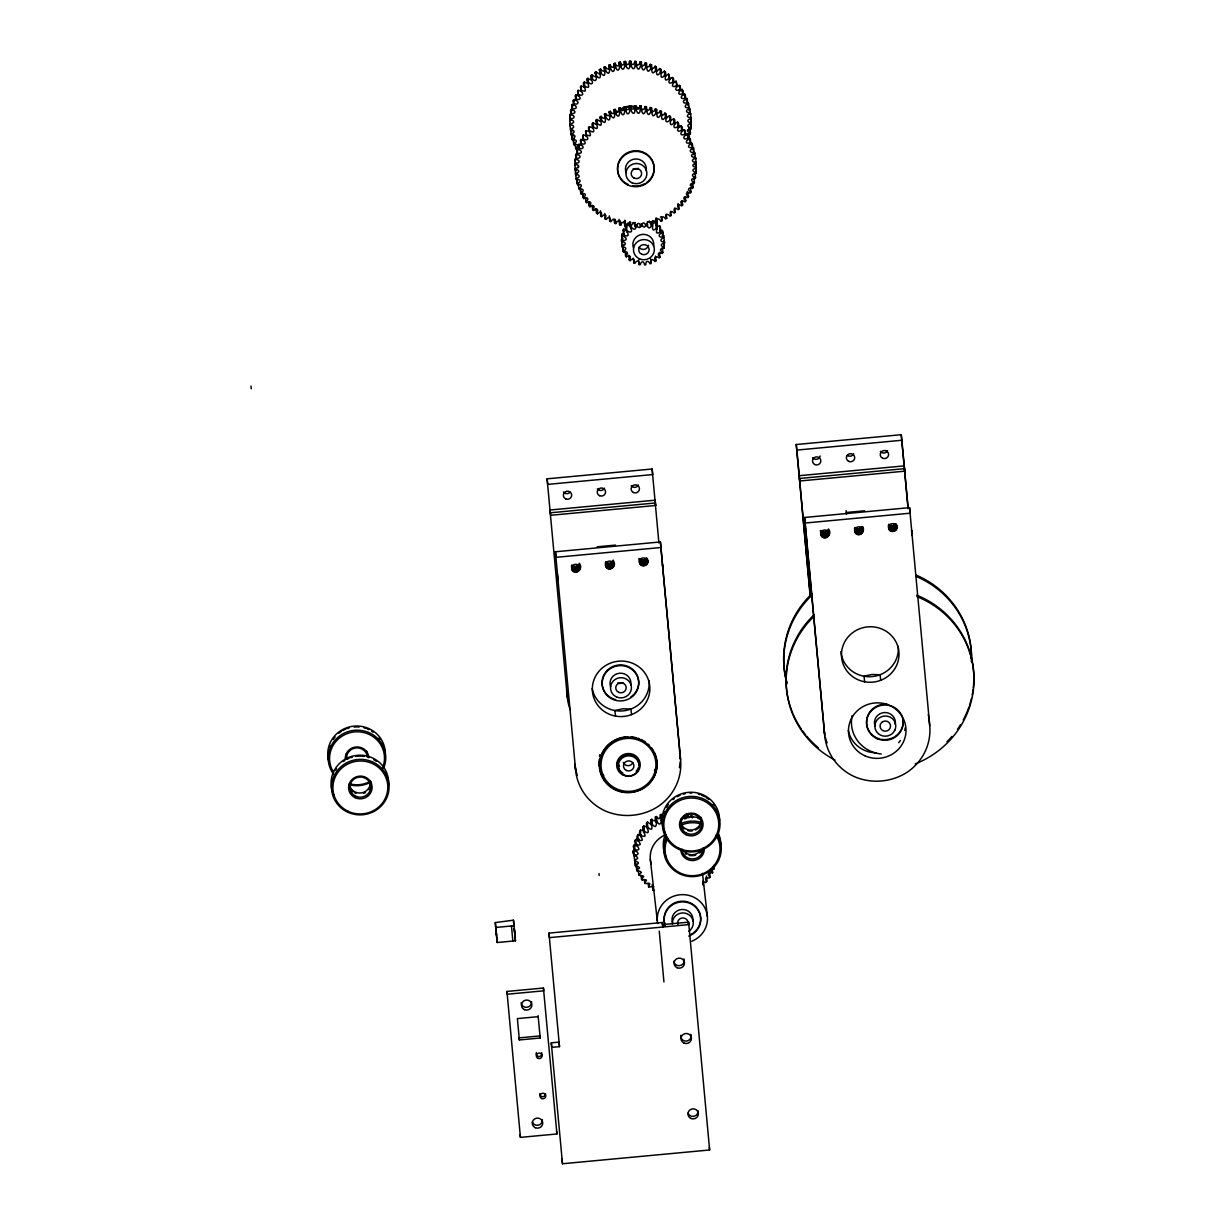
<?xml version="1.0" encoding="UTF-8"?>
<svg xmlns="http://www.w3.org/2000/svg" width="1225" height="1225" viewBox="0 0 1225 1225"><rect width="100%" height="100%" fill="white"/><g stroke="black" fill="none" stroke-linecap="round" stroke-linejoin="round"><path stroke-width="1.5" d="M655.987 70.33L657.197 70.82L659.892 68.493L660.367 72.658C655.115 79.15 656.86 69.84 656.355 66.747L655.176 66.227L655.651 70.407C650.996 77.236 651.884 67.942 651.501 64.787L650.276 64.374C648.898 68.447 645.207 67.528 646.478 63.256L645.223 62.95C644.074 67.038 640.522 66.533 641.349 62.153L640.062 61.939C639.419 66.211 635.637 65.859 636.112 61.48L634.826 61.388C634.412 65.629 630.814 65.66 630.844 61.25L629.543 61.265C629.512 65.553 625.944 65.844 625.577 61.464L624.275 61.587C624.628 65.874 621.09 66.441 620.325 62.123L619.054 62.352C619.942 66.64 616.221 67.421 615.164 63.225L613.909 63.562C615.027 67.758 611.612 68.83 610.111 64.741L608.902 65.185C610.448 69.381 607.232 70.392 605.227 66.686L604.048 67.222C606.023 71.234 602.731 72.658 600.526 69.029L599.393 69.672C600.005 72.719 602.149 81.861 596.514 75.935L596.039 71.754L594.982 72.489C599.01 80.773 593.88 84.066 590.833 75.674L591.828 74.863L594.891 76.654L595.993 75.935M608.902 65.185C609.989 68.233 610.218 77.65 605.701 70.851L605.227 66.686M661.439 111.352C659.586 115.364 662.786 116.742 664.976 113.083L665.451 117.263C660.198 123.756 661.944 114.43 661.439 111.352L660.26 110.832L660.734 114.997C656.064 121.826 656.968 112.532 656.585 109.392L655.36 108.979C653.982 113.052 650.291 112.118 651.562 107.861L650.307 107.54C649.158 111.643 645.606 111.123 646.417 106.743L645.146 106.544C644.488 110.817 640.706 110.464 641.196 106.07L639.909 105.978C639.481 110.235 635.897 110.265 635.928 105.855L634.627 105.855C634.596 110.143 631.013 110.449 630.645 106.07L629.359 106.177C629.711 110.48 626.159 111.031 625.408 106.728L624.138 106.958C625.026 111.245 621.305 112.026 620.248 107.815L618.993 108.152C620.11 112.348 616.696 113.435 615.195 109.347L613.985 109.775C615.44 113.864 612.24 115.181 610.31 111.291L609.131 111.827C611.015 115.793 607.799 117.248 605.594 113.634L604.476 114.262C604.966 117.34 607.386 126.42 601.597 120.525L601.123 116.36L600.051 117.095C600.143 120.326 604.002 128.855 597.387 123.618L596.897 119.453L595.917 120.264C595.962 123.419 600.296 131.917 593.451 127.063L592.977 122.883L596.207 124.414L597.387 123.618M613.985 109.775C615.088 112.853 615.409 122.286 610.785 115.456L610.31 111.291M649.281 221.005L650.919 224.757L652.175 224.42C650.95 220.163 654.426 219.26 655.972 223.226L657.182 222.797C655.697 218.693 659.019 217.361 660.857 221.296L662.036 220.745C660.015 216.794 663.46 215.187 665.573 218.953L666.691 218.31L666.216 214.145M579.946 568.798C581.033 562.964 571.034 562.673 571.662 568.538C573.315 576.24 584.524 569.732 579.318 563.24M613.832 565.628C614.919 559.794 604.92 559.503 605.533 565.368C606.896 572.657 617.813 567.267 613.449 560.882M653.675 886.533C650.904 885.752 646.877 889.549 649.893 883.592C647.29 882.444 642.696 885.767 646.54 880.193C644.258 878.677 638.945 881.495 643.722 876.518C642.007 874.359 635.744 876.932 641.333 872.506C640.338 869.888 633.233 871.909 639.557 868.112C639.052 865.371 631.579 866.565 638.286 863.579C639.465 860.808 630.691 861.65 636.632 859.23C641.242 856.979 628.165 854.407 634.412 849.277M634.458 856.26L633.876 849.476M647.703 562.474C648.791 556.625 638.792 556.334 639.404 562.198C640.353 568.936 651.072 564.909 647.275 558.753M829.095 534.498C830.183 528.664 820.183 528.373 820.796 534.222C822.45 541.94 833.674 535.432 828.452 528.94M863.013 530.287C862.538 524.407 852.768 526.551 854.912 532.094C857.852 538.265 866.182 532.018 862.599 526.582M896.853 528.159C897.94 522.325 887.941 522.034 888.554 527.898C889.503 534.636 900.222 530.609 896.424 524.453M609.33 215.83L609.728 221.235L610.907 221.74C612.638 217.805 616.236 219.03 614.582 223.18L615.808 223.593C617.186 219.52 620.876 220.454 619.605 224.726L620.861 225.032C621.871 220.852 625.623 221.48 624.75 225.829L626.021 226.028C626.741 221.771 630.339 222.108 629.972 226.502L631.258 226.594C631.533 222.276 635.331 222.337 635.239 226.732L636.541 226.717C636.495 222.368 640.093 222.154 640.522 226.518L641.808 226.395C641.303 222.062 645.07 221.557 645.759 225.859L647.03 225.63C644.886 222.23 651.133 221.74 647.305 221.664M609.728 221.235C611.551 217.162 608.503 215.968 606.191 219.489L605.073 218.877L604.782 213.487M656.355 66.747L655.972 70.085M663.383 816.922C659.173 808.959 661.423 823.874 656.784 816.692C653.905 819.693 657.565 822.342 650.689 819.709C650.245 822.802 655.222 833.138 648.132 827.763C645.085 815.375 649.541 827.074 651.715 822.894M660.076 814.732C664.011 824.624 657.09 828.82 656.34 816.355M571.263 114.078L570.054 114.446L570.406 119.866C574.938 120.065 574.709 123.817 570.237 123.694L570.237 124.95C574.755 124.766 574.908 128.533 570.421 128.793L570.544 130.034C575.046 129.528 575.444 133.05 571.064 133.831L571.294 135.072C575.719 134.153 576.439 137.675 572.152 138.808L572.488 140.017C576.807 138.762 577.909 142.131 573.698 143.662L574.142 144.841C578.277 143.233 579.808 146.479 575.658 148.363L577.48 149.419M570.406 119.866L570.054 114.446M576.347 158.683L575.122 159.051L575.49 164.456C580.053 164.732 579.747 168.269 575.321 168.3L575.321 169.555C579.869 169.433 579.915 172.97 575.505 173.383L575.612 174.639C580.114 174.118 580.528 177.64 576.148 178.437L576.362 179.662C580.834 178.85 581.446 182.081 577.235 183.398L577.572 184.608C581.89 183.367 582.978 186.721 578.767 188.267L579.226 189.431C583.33 187.777 584.938 191.192 580.742 192.968L581.293 194.101C585.244 192.095 587.158 195.357 583.146 197.485L583.789 198.573C587.556 196.306 589.684 199.2 585.933 201.788L586.683 202.799C590.19 200.196 592.701 203.028 589.103 205.831L589.945 206.78C593.206 203.886 595.962 206.489 592.64 209.582L593.558 210.455C596.544 207.316 599.53 209.659 596.483 213.028L597.478 213.824C600.235 210.486 603.267 212.446 600.648 216.136L601.705 216.84C604.155 213.288 607.34 214.972 605.073 218.877M575.49 164.456L575.122 159.051M689.461 122.975L690.594 123.511L690.961 128.931C686.567 128.64 685.939 131.978 690.441 132.744L690.211 133.984L686.643 134.52M690.961 128.931L690.594 123.511M696.045 173.537L695.678 168.116L696.045 173.537C691.696 173.169 690.992 176.706 695.524 177.349L695.295 178.574C690.961 177.702 689.997 181.361 694.437 182.326L694.1 183.551C689.935 182.663 688.664 185.664 692.921 187.226L692.477 188.405C688.373 186.828 686.735 190.227 690.946 191.958L690.41 193.106C686.505 191.345 684.515 194.377 688.572 196.521L687.929 197.608C684.132 195.587 682.034 198.266 685.786 200.869L685.051 201.911C681.544 199.491 679.018 202.186 682.631 204.973L681.789 205.938C678.466 203.304 675.863 205.601 679.109 208.786L678.191 209.689C675.097 206.765 672.372 208.893 675.251 212.308L674.271 213.119C671.392 209.95 668.574 211.833 671.116 215.493L670.044 216.212C667.564 212.798 664.333 214.482 666.691 218.31M692.309 818.009C693.641 814.472 689.843 815.222 688.986 817.779M613.909 63.562C615.317 66.701 614.429 75.996 610.601 68.922L610.111 64.741M618.993 108.152C620.386 111.245 619.605 120.708 615.67 113.512L615.195 109.347M660.842 70.315L659.892 68.493M661.01 69.105C661.822 72.198 658.989 81.34 664.853 75.307L664.379 71.142L661.347 73.27M665.91 114.92L664.976 113.083M666.568 117.83C664.302 121.459 667.303 123.633 669.937 119.897L669.462 115.732L666.568 117.83L665.497 117.34L666.568 117.876L666.094 113.695M654.41 890.452L652.864 890.116L653.338 887.941M570.528 118.611C574.954 119.116 575.551 115.395 571.034 114.798L570.559 110.633L572.029 109.132M571.034 114.798L570.789 109.392M575.612 163.216C579.946 163.583 580.65 160.046 576.118 159.403L575.643 155.238L577.113 153.738M576.118 159.403L575.872 153.998M655.467 256.102L656.003 260.803L655.053 261.446C652.42 258.199 649.954 259.394 651.164 263.436L650.062 263.834C648.423 260.006 645.575 260.588 645.774 264.799L644.61 264.906C644.044 260.726 641.15 260.695 640.231 264.753L639.082 264.569C639.649 260.343 636.832 259.669 634.887 263.344L633.83 262.87C635.377 258.919 633.003 257.572 630.125 260.634L629.237 259.914C631.794 256.484 629.849 254.57 626.266 256.821L625.592 255.903C628.961 253.269 627.629 250.865 623.571 252.166L623.157 251.11C627.185 249.502 626.496 246.73 622.208 246.991L622.101 245.873C626.266 245.23 626.572 242.489 622.285 241.631L621.779 234.266L624.214 233.822M622.285 241.631L621.779 234.266M664.149 248.369L663.644 241.003L664.149 248.369C660.015 247.955 658.912 250.497 662.832 252.427L662.342 253.453C658.453 251.891 656.707 254.188 659.984 257.036L659.234 257.908C655.865 255.566 653.752 257.204 656.003 260.803M690.211 133.984L689.966 128.579L688.879 127.936M634.519 855.035C645.621 854.698 625.715 846.536 636.801 843.933M634.948 851.115L634.535 844.362M619.054 62.352C620.861 65.507 618.61 74.832 615.639 67.39L615.164 63.225M624.138 106.958C625.837 110.112 623.847 119.438 620.723 111.98L620.248 107.815M600.464 210.761L600.648 216.136M664.379 71.142L665.435 71.846L664.471 75.077M665.435 71.846C666.553 74.97 662.633 83.851 669.08 78.323L670.075 79.12C667.181 82.55 669.952 84.801 673.015 81.692L673.934 82.565C670.596 85.658 673.367 88.261 676.613 85.367L677.456 86.317C673.857 89.119 676.368 91.952 679.89 89.348L680.625 90.359C676.981 92.932 678.926 95.78 682.769 93.575L683.428 94.662C679.4 96.79 681.33 100.052 685.265 98.046L685.816 99.179C681.758 101.032 683.167 104.339 687.347 102.716L687.792 103.88C683.596 105.472 684.637 108.673 688.986 107.54L689.323 108.749C685.005 109.913 685.77 113.374 690.196 112.486L690.425 113.711C686.031 114.507 686.444 118.029 690.946 117.508L691.053 118.764C686.674 119.147 686.689 122.745 691.237 122.592L691.237 123.847C686.857 123.863 686.505 127.446 691.068 127.691M670.228 117.646L669.462 115.732M670.519 116.436C671.622 119.56 667.702 128.457 674.163 122.913L675.159 123.71C672.157 127.124 675.006 129.345 678.083 126.282L679.002 127.155C675.832 130.294 678.374 132.851 681.697 129.972L682.539 130.922C679.125 133.801 681.33 136.45 684.959 133.938L685.709 134.964C682.034 137.491 684.055 140.477 687.853 138.18L688.496 139.252C684.607 141.503 686.352 144.596 690.349 142.651L690.9 143.784C686.873 145.683 688.22 148.838 692.416 147.306L692.875 148.485C688.557 149.894 689.798 153.447 694.07 152.13L694.407 153.339C690.012 154.427 690.854 157.903 695.279 157.076L695.494 158.316C691.145 159.066 691.513 162.649 696.03 162.113L696.137 163.354C691.727 163.767 691.773 167.32 696.321 167.197L696.321 168.453C691.941 168.499 691.604 171.929 696.152 172.281M652.649 224.022L655.804 222.016L656.692 222.72L655.865 224.971M656.692 222.72C659.54 226.426 652.404 236.226 660.382 232.076L661.056 232.995C657.687 235.644 659.004 238.017 663.077 236.731L663.475 237.788C659.571 239.457 660.122 242.152 664.44 241.907L664.532 243.025C660.382 243.668 660.076 246.409 664.348 247.251M571.263 113.573C575.49 114.109 576.607 110.924 572.121 109.821L571.646 105.641L573.239 104.278M572.121 109.821L571.983 104.431M576.347 158.163C580.681 159.036 581.645 155.391 577.205 154.411L576.73 150.246L578.322 148.868M577.205 154.411L577.067 149.021M688.879 133.571L689.353 137.736L687.761 139.099M624.275 61.587C626.235 64.802 623.081 73.929 620.799 66.288L620.325 62.123M629.359 106.177C631.319 109.392 628.257 118.611 625.883 110.893L625.408 106.728M605.64 561.754C607.615 564.633 612.653 563.546 613.189 560.07M635.178 849.92C646.662 851.176 626.036 838.849 639.358 839.309M636.143 846.077L635.882 839.355M710.653 869.122C713.149 870.225 716.288 867.943 712.69 866.565M674.286 120.724L673.689 118.748L670.718 120.525M572.458 108.596C576.638 109.683 578.016 106.345 573.652 104.921L573.178 100.756L574.893 99.531M573.652 104.921L573.622 99.577M577.542 153.202C581.768 154.427 583.085 150.889 578.721 149.527L578.246 145.362L579.976 144.121M578.721 149.527L578.69 144.183M629.543 61.265L630.018 65.43C629.206 73.393 624.382 65.017 625.577 61.464M634.627 105.855L635.101 110.036C634.29 118.013 629.482 109.607 630.645 106.07M672.954 79.533L672.54 77.512L669.417 79.028M678.038 124.123L677.609 122.117L674.393 123.694M574.096 103.742C578.139 105.212 579.838 101.951 575.612 100.19L575.673 94.876L579.134 95.213M575.612 100.19L575.673 94.876M579.165 148.347C583.222 149.772 584.922 146.571 580.696 144.78L580.757 139.482L584.218 139.818M580.696 144.78L580.757 139.482M622.499 240.529C626.633 240.942 627.736 238.4 623.801 236.471L623.096 230.223L623.586 229.198L626.45 229.504M623.801 236.471L623.586 229.198M636.51 844.913C645.697 846.046 634.657 840.09 637.352 835.664L637.888 834.562L641.333 834.945M637.995 841.223L637.888 834.562M712.23 869.061L712.659 872.767C702.293 872.414 714.512 878.784 707.223 877.942C702.415 876.778 710.378 885.798 702.675 881.296M634.826 61.388L635.3 65.553C633.478 73.485 630.033 64.68 630.844 61.25M639.909 105.978L640.384 110.143C638.638 118.029 635.147 109.255 635.928 105.855M681.468 127.829L681.222 125.792L677.992 127.048M659.938 227.437L659.663 225.813L656.202 227.054M576.163 99.041C580.099 100.833 581.89 97.801 577.986 95.627L578.169 90.359L581.569 90.987M577.986 95.627L578.169 90.359M581.232 143.647C585.213 145.377 586.974 142.437 583.069 140.217L583.238 134.964L587.005 135.516M583.069 140.217L583.238 134.964M684.913 815.314L684.147 816.478M640.062 61.939L640.537 66.119C638.041 73.791 635.591 64.787 636.112 61.48M645.146 106.544L645.621 110.709C643.125 118.412 640.69 109.377 641.196 106.07M573.132 571.263L572.504 565.705L575.566 566.593L578.981 564.25L579.624 569.809M640.889 564.924L640.262 559.366L643.324 560.269L646.739 557.911L647.382 563.469M822.281 536.963L821.653 531.39L824.701 532.293L828.131 529.95L828.758 535.509M638.531 840.12C647.336 842.402 637.689 835.067 639.848 831.086L640.537 830.045L643.891 830.872M640.491 836.644L640.537 830.045M855.418 533.013L854.79 527.454L858.587 529.123L862.002 526.781L862.645 532.339M889.304 529.843L888.661 524.285L892.458 525.954L895.888 523.611L896.516 529.169M591.828 74.863C593.865 78.997 591.124 81.355 587.893 78.293L586.974 79.181C586.637 82.504 592.211 90.328 584.769 86.209L584.294 82.044L587.648 83.285L588.536 82.519M679.462 87.22L680.151 86.194L678.175 85.474M684.53 131.825L684.484 129.773L683.244 130.064M578.644 94.539C582.35 96.607 584.616 93.758 580.772 91.278L581.048 86.072L584.738 86.944M580.772 91.278L581.048 86.072M583.712 139.129C587.433 141.242 589.7 138.348 585.856 135.868L586.117 130.677L589.822 131.534M585.856 135.868L586.117 130.677M710.531 869.122L709.995 870.439L712.659 872.767M645.223 62.95L645.697 67.115C642.482 74.557 641.104 65.4 641.349 62.153M650.307 107.54L650.781 111.705C647.78 119.177 646.142 109.928 646.417 106.743M682.157 91.462L682.294 89.41L678.895 90.099M581.523 90.237C589.286 93.728 582.916 86.439 583.468 83.009L584.294 82.044M583.942 87.174L584.769 86.209M586.591 134.842C594.232 138.456 587.985 130.952 588.536 127.599L589.378 126.634L592.732 127.89L593.62 127.124M589.011 131.779L589.378 126.634M624.306 235.445C632.85 237.926 624.214 229.856 625.944 225.599L626.695 224.726L630.155 226.12M626.649 231.862L626.695 224.726M681.314 201.773L682.157 200.808L682.631 204.973M641.165 835.618C649.648 839.002 641.333 830.458 642.941 826.86L643.753 825.91L647.336 827.135M643.569 832.418L644.381 831.469L643.753 825.91M650.276 64.374L650.751 68.554C646.923 75.782 646.448 66.41 646.478 63.256M655.36 108.979L655.834 113.144C651.853 120.326 651.654 111.031 651.562 107.861M684.469 95.918L685.342 95.014L683.519 93.957M689.553 140.508L689.874 138.471L688.603 138.563M623.157 251.11L623.035 244.28M662.189 232.107L662.373 230.468L659.494 230.591M587.449 83.361L588.368 82.458L587.893 78.293M592.977 122.883L592.058 123.786C591.583 127.201 597.448 134.811 589.853 130.799M592.532 127.951L593.451 127.063M677.716 205.524L678.129 203.503M636.709 870.255L636.495 864.314M655.176 66.227C653.247 69.902 649.939 69.059 651.501 64.787M660.26 110.832C658.361 114.66 655.13 113.588 656.585 109.392M644.381 831.469C652.236 836.032 645.575 826.247 646.57 823.032L647.504 822.205M647.213 828.605L648.132 827.763M573.698 143.662L573.223 139.497L574.173 138.67M686.368 100.542L686.873 98.536L685.587 98.521M691.436 145.132L692.401 144.32L690.67 143.111M588.368 82.458C591.445 85.536 594.186 83.177 591.308 79.839L592.303 79.028M651.394 222.429L651.746 225.553C649.771 229.243 647.137 228.508 647.566 224.328L646.417 224.144C645.376 228.11 642.635 228.187 642.022 223.991L640.859 224.098C640.935 228.233 638.256 228.907 636.587 225.063L635.484 225.446C636.678 229.473 634.244 230.576 631.595 227.437L630.63 228.095C633.019 231.724 630.768 233.332 627.399 230.989M601 120.647L599.974 121.244L596.897 119.453M572.152 138.808L571.677 134.643L572.703 133.892M687.837 105.319L688.511 103.359L687.24 103.237M692.906 149.909L693.595 147.965L692.324 147.827M635.117 859.414L635.561 866.488M595.457 76.654L596.514 75.935M600.541 121.26L601.597 120.525M651.317 825.267L652.358 824.563L651.731 819.004M571.662 129.008L570.819 130.891L572.06 131.136M576.745 173.613L575.888 175.497M688.863 110.204L689.951 109.546L688.465 108.076M693.947 154.794L694.805 152.911L693.549 152.666M621.488 240.728L622.974 238.798M663.108 237.191L663.72 235.644L662.021 235.139M599.867 73.837L601 73.194C606.115 79.61 604.997 70.284 604.048 67.222M604.951 118.442L606.069 117.799C611.198 124.215 610.065 114.874 609.131 111.827M634.581 856.03L634.428 854.361M670.075 79.12L668.605 74.158L665.527 76.011L664.517 75.414M652.358 824.563C656.937 829.509 655.743 824.027 656.968 821.914M576.362 170.811L575.03 169.218L576.163 168.652M604.522 71.402L605.701 70.851M609.606 115.992L610.785 115.456M660.382 217.116L661.561 216.58L662.036 220.745M657.412 228.983L656.508 228.263C650.674 233.577 653.17 225.094 652.282 221.327M672.908 82.458L676.139 81.202L677.456 86.317M569.763 120.785L570.957 119.07M574.847 165.375L576.026 163.66M694.667 164.747L695.846 163.017L694.652 162.573M609.376 69.35L610.601 68.922M614.46 113.956L615.67 113.512M655.497 219.061L656.707 218.617L657.182 222.797M660.704 820.291L662.296 820.26M614.383 67.727L615.639 67.39M619.467 112.317L620.723 111.98M688.496 130.064L689.736 129.804M619.528 66.517L620.799 66.288M624.612 111.123L625.883 110.893M686.122 134.199L688.021 135.087L688.496 139.252M624.75 65.752L626.052 65.629M629.834 110.357L631.12 110.235M631.059 224.359L625.531 224.879L626.052 230.468M653.124 222.292L656.814 221.955L657.32 227.544M796.25 444.522L901.248 434.707L904.555 468.654L799.542 478.485L796.25 444.522L810.2 596.315M796.878 450.08L901.891 440.265M547.1 478.822L652.113 469.007L652.741 474.565L547.728 484.38L547.1 478.822L567.282 696.903A52.736 50.822 -6.5 0 0 570.268 709.826M799.236 475.698L904.234 465.883M550.408 512.785L655.421 502.97L655.651 505.481L550.638 515.296L550.086 509.998L655.099 500.183L655.421 502.97M846.368 512.494L864.62 510.794M804.549 517.471L909.562 507.64L910.19 513.198L805.192 523.029L804.549 517.471L806.892 542.828L806.571 540.057M597.233 546.794L615.471 545.094M575.582 769.836L555.415 551.771L660.413 541.94L680.595 760.021A52.736 50.822 -6.5 0 1 658.376 806.295C642.926 816.463 622.928 818.346 605.87 811.21A52.736 50.822 -6.5 0 1 575.582 769.836L574.954 764.278A52.736 50.822 -6.5 0 0 577.312 775.425M661.056 547.498L556.043 557.329L555.415 551.771M513.443 920.189L495.283 922.578L496.048 931.597L497.212 942.515L515.465 940.815L513.443 920.189L514.071 925.748L495.834 927.447L495.283 922.578M559.503 1046.64L558.983 1042.123L551.281 1042.842L551.801 1047.36L559.503 1046.64L548.953 933.113L662.312 922.517L662.832 927.034M662.541 924.599L688.603 922.165L688.879 924.599L549.458 937.63L548.953 933.113M506.951 991.438L543.441 988.024L543.747 990.811L507.272 994.225L506.951 991.438L520.426 1137.382L556.916 1133.967L543.441 988.024M538.234 1016.658L517.394 1018.603L519.354 1039.948L540.21 1038.004L538.097 1015.663M561.984 1159.233L562.505 1163.75L709.627 1149.984L688.603 922.165M630.018 65.43L631.319 65.415M635.101 110.036L636.403 110.02M635.3 65.553L636.587 65.645M640.384 110.143L641.67 110.25M630.783 222.429L629.497 222.322L629.972 226.502M571.677 134.643L573.285 135.975M640.537 66.119L641.823 66.318M645.621 110.709L646.892 110.924M625.546 221.863L624.275 221.664L624.75 225.829M578.139 166.416L578.46 167.58M645.697 67.115L646.953 67.421M650.781 111.705L652.037 112.026M689.246 113.006L690.471 113.343L691.053 118.764M694.33 157.596L695.555 157.948L696.137 163.354M650.751 68.554L651.976 68.968M655.834 113.144L657.059 113.557M635.943 851.543L633.83 850.701M655.651 70.407L656.83 70.912M660.734 114.997L661.913 115.517M651.746 225.553L652.803 226.028M660.367 72.658L661.485 73.27M604.599 214.697L605.717 215.324M623.081 236.302L621.58 235.384M570.559 110.633L571.646 111.276M575.643 155.238L576.73 155.866M596.039 71.754L598.933 73.806L600.082 72.949M601.123 116.36C603.542 119.912 606.85 118.044 604.476 114.262M664.853 75.307L665.91 76.011M669.937 119.897L670.994 120.617M687.715 817.565L687.531 813.905L687.96 817.611M688.343 137.016L689.353 137.736M571.646 105.641L572.672 106.376M576.73 150.246L577.741 150.966M573.178 100.756L574.127 101.568M578.246 145.362L579.211 146.158M624.306 231.494L623.096 230.223M575.138 96.025L576.01 96.898M580.221 140.615L581.094 141.503M632.912 222.537L633.708 223.44L635.101 222.491M687.302 191.391L688.572 196.521M577.511 91.462L578.307 92.411M582.595 136.052L583.391 137.016M586.208 198.634L585.458 197.608L585.933 201.788M580.298 87.113L581.002 88.123M585.382 131.703L586.086 132.729M644.074 828.774L642.941 826.86M626.756 227.13L625.944 225.599M583.468 83.009L584.065 84.081M588.536 127.599L589.148 128.686M586.974 79.181L587.479 80.314M597.188 123.373L595.917 120.264M702.568 883.347L703.257 884.863M647.443 825.083L646.57 823.032M622.453 244.862L622.851 245.919M573.223 139.497L574.142 144.841M578.751 185.266L578.292 184.087L578.767 188.267M636.081 864.697L637.153 871.404M595.962 75.69L594.982 72.489M651.271 821.853L650.689 819.709M630.048 222.628L630.308 223.532M600.051 117.095L600.357 118.274M599.393 69.672L599.576 70.882M618.977 219.336L619.605 224.726M912.12 535.524L911.584 530.226L911.813 532.737M806.8 542.568L824.731 735.536A52.736 50.822 -6.5 0 0 855.019 776.91C872.077 784.046 892.076 782.163 907.511 771.995A52.736 50.822 -6.5 0 0 929.744 725.721L929.101 720.147A52.736 50.822 -6.5 0 0 928.259 714.527M895.307 524.514L895.934 530.073M894.495 525.234L895.123 530.793M893.53 525.724L894.158 531.282M892.458 525.954L893.086 531.528M891.371 525.923L891.999 531.482M890.33 525.617L890.958 531.175M889.396 525.066L890.039 530.624M888.37 525.219L888.799 528.924M880.698 680.288L880.055 674.73L871.955 674.47L864.023 676.231L864.651 681.789M862.553 527.623L862.967 531.328M861.42 527.684L862.048 533.243M860.624 528.404L861.252 533.962M859.644 528.894L860.287 534.452M858.587 529.123L859.215 534.682M857.485 529.093L858.128 534.651M856.443 528.787L857.087 534.345M855.525 528.235L856.153 533.794M854.499 528.388L854.912 532.094M846.092 510.702L846.506 514.408M827.549 530.838L828.177 536.412M826.737 531.558L827.365 537.132M825.772 532.063L826.4 537.622M824.701 532.293L825.344 537.852M823.613 532.263L824.241 537.821M822.572 531.956L823.2 537.515M820.903 530.624L821.546 536.183M820.382 530.517L821.041 535.264M689.721 108.305L690.425 113.711M691.237 122.592L690.762 118.427L691.237 123.847M694.805 152.911L695.494 158.316M695.846 163.017L696.321 167.197M695.846 164.273L696.321 168.453M688.511 103.359L689.323 108.749M693.595 147.965L694.407 153.339M687.317 99.715L687.792 103.88M692.401 144.32L692.875 148.485M686.873 98.536L687.347 102.716M691.941 143.141L692.416 147.306M689.966 128.579L690.441 132.744M695.05 173.169L695.524 177.349M685.342 95.014L685.816 99.179M690.425 139.604L690.9 143.784M684.79 93.881L685.265 98.046M689.874 138.471L690.349 142.651M693.962 178.161L694.437 182.326M682.953 90.497L683.428 94.662M682.294 89.41L682.769 93.575M687.378 134.015L687.853 138.18M692.921 187.226L692.447 183.046L692.477 188.405M680.151 86.194L680.625 90.359M685.234 130.784L685.709 134.964M679.4 85.168L679.89 89.348M684.484 129.773L684.959 133.938M690.471 187.792L690.946 191.958M682.065 126.742L682.539 130.922M676.139 81.202L676.613 85.367M681.222 125.792L681.697 129.972M673.459 78.4L673.934 82.565M678.528 122.99L679.002 127.155M672.54 77.512L673.015 81.692M677.609 122.117L678.083 126.282M685.311 196.704L685.786 200.869M674.684 119.545L675.159 123.71M668.605 74.158L669.08 78.323M673.689 118.748L674.163 122.913M678.635 204.621L679.109 208.786M674.776 208.143L675.251 212.308M670.626 211.312L671.116 215.493M663.72 235.644L664.532 243.025M662.771 231.525L663.475 237.788M662.373 230.468L663.077 236.731M660.336 226.732L661.056 232.995M662.296 247.726L662.832 252.427M659.663 225.813L660.382 232.076M656.447 218.708L656.814 221.955M656.064 219.704L656.432 222.95L656.079 219.229M655.651 220.454L656.508 228.263M659.448 252.35L659.984 257.036M650.597 221.985L650.919 224.757M654.701 258.322L655.053 261.446M650.628 258.751L650.98 261.874M713.7 865.371L714.129 869.076M709.734 873.639L710.163 877.345M634.764 222.552L635.239 226.732M638.547 259.884L639.082 264.569M706.442 876.013L707.07 881.587M629.926 221.847L630.63 228.095M633.294 258.184L633.83 262.87M702.476 873.394L707.392 916.514M703.012 881.678L703.441 885.399M629.772 257.51L630.125 260.634M625.853 229.825L624.949 220.73M624.597 221.021L625.148 225.875L624.643 220.286M628.701 255.229L629.237 259.914M662.434 564.526L662.756 567.313L660.413 541.94M655.329 502.694L655.651 505.481M662.664 567.037L680.595 760.021M625.914 253.698L626.266 256.821M625.056 251.217L625.592 255.903M620.386 220.868L620.861 225.032M623.035 247.481L623.571 252.166M621.397 239.61L622.208 246.991M686.337 813.553L686.75 817.259M600.526 69.029L601 73.194M605.594 113.634L606.069 117.799M615.333 219.428L615.808 223.593M614.108 219.015L614.582 223.18M646.157 558.814L646.785 564.373M590.833 75.674L591.308 79.839M645.345 559.534L645.988 565.093M644.381 560.024L645.024 565.582M643.324 560.269L643.952 565.827M709.352 1147.549L709.627 1149.984M642.222 560.223L642.865 565.782M641.18 559.917L641.808 565.475M639.527 558.585L640.154 564.143M638.991 558.493L639.649 563.224M597.478 213.824L596.008 208.863L596.483 213.028M593.084 206.29L593.558 210.455M592.165 205.417L592.64 209.582M661.255 814.303L661.898 819.862M589.945 206.78L588.628 201.65L589.103 205.831M655.207 816.922L655.85 822.48M583.789 198.573L582.671 193.32L583.146 197.485M576.209 149.496L575.183 144.198L575.658 148.363M581.293 194.101L580.267 188.803L580.742 192.968M572.014 135.837L572.488 140.017M577.572 184.608L576.761 179.233L577.235 183.398M569.763 119.529L570.237 124.95M574.847 164.135L575.321 169.555M571.294 135.072L569.947 124.613L570.069 125.869M575.03 169.218L576.362 179.662M650.307 859.338L657.35 921.185M652.236 884.557L652.864 890.116M631.549 714.588L630.921 709.03L622.805 708.77L614.873 710.531L615.517 716.089M612.868 561.081L613.495 566.639M612.286 561.984L612.913 567.543M648.178 883.347L648.607 887.053M611.474 562.704L612.102 568.262M610.509 563.194L611.137 568.752M609.438 563.423L610.065 568.997M608.35 563.393L608.978 568.951M644.365 879.749L644.794 883.455M607.309 563.087L607.937 568.645M606.375 562.535L607.018 568.094M641.808 876.702L642.237 880.408M605.854 563.607L606.283 567.313M605.349 562.688L605.778 566.394M641.088 875.707L641.502 879.412M638.378 871.281L638.792 874.987M633.922 854.637L635.285 865.294M578.399 565.154L579.027 570.712M577.603 565.873L578.231 571.432M576.623 566.363L577.266 571.922M575.566 566.593L576.194 572.167M574.464 566.562L575.107 572.121M573.423 566.256L574.066 571.815M571.769 564.924L572.397 570.482M571.478 565.858L571.891 569.564M557.421 574.357L557.972 579.639M567.282 696.903L566.639 691.344A52.736 50.822 -6.5 0 0 568.997 702.492M556.594 1131.196L556.916 1133.967M540.21 1038.004L539.965 1035.921L519.124 1037.866L519.354 1039.948M514.822 935.257L515.465 940.815M520.12 1134.61L520.426 1137.382M496.171 931.612C495.742 927.187 496.799 938.549 496.416 934.216M251.002 386.043L251.263 388.754M496.37 933.603L496.202 932.21M909.562 507.64L929.744 725.721M908.138 508.314L904.463 468.394L904.785 471.166L799.787 480.996L799.466 478.209L810.307 596.07M901.248 434.707L908.062 508.697M805.192 523.029L824.731 735.536M695.555 157.948L695.662 159.189M690.471 113.343L690.578 114.599M656.217 217.805L656.722 223.394M656.753 223.654L657.09 227.375M652.113 469.007L658.912 542.997M625.485 226.579L625.822 230.3M662.312 922.517L662.664 926.299M659.264 931.168L663.935 981.899M598.994 873.563L599.178 875.446M551.281 1042.842L562.505 1163.75M511.468 925.993L512.846 941.06M495.834 927.447L497.212 942.515M679.477 750.695A52.736 50.822 -6.5 0 1 680.166 758.244M680.074 762.057A52.736 50.822 -6.5 0 1 679.385 767.723M600.771 769.958A28.788 27.746 -6.5 0 1 598.795 762.042M649.128 680.595A28.788 27.746 -6.5 0 1 631.212 708.923L628.548 709.842A28.788 27.746 -6.5 0 1 617.354 710.883L614.567 710.485A28.788 27.746 -6.5 0 1 592.18 688.649M638.439 484.978A4.18 4.043 -6.5 0 1 631.212 485.651M604.553 488.147A4.18 4.043 -6.5 0 1 597.325 488.821M570.084 492.205A4.18 4.043 -6.5 0 1 563.454 491.991M545.538 1093.665A2.879 2.772 -6.5 0 1 542.553 1096.697A2.879 2.772 -6.5 0 1 539.842 1093.481M541.68 1052.765A2.879 2.772 -6.5 0 1 538.862 1056.517A2.879 2.772 -6.5 0 1 536.366 1052.597M531.558 1001.805A5.237 5.038 -6.5 0 1 526.811 1007.317A5.237 5.038 -6.5 0 1 521.13 1002.785M542.415 1119.849A5.237 5.038 -6.5 0 1 532.293 1122.115M698.097 1110.937A5.237 5.038 -6.5 0 1 687.975 1113.203M690.869 1034.313A5.237 5.038 -6.5 0 1 686.413 1041.097A5.237 5.038 -6.5 0 1 680.794 1035.248M684.163 961.564A5.237 5.038 -6.5 0 1 673.796 961.212M683.933 958.961A5.237 5.038 -6.5 0 1 684.224 960.247M853.702 453.847A4.18 4.043 -6.5 0 1 847.21 455.287M887.574 450.678A4.18 4.043 -6.5 0 1 880.346 451.351M827.089 742.901A52.736 50.822 -6.5 0 1 825.374 737.465M824.593 733.729A52.736 50.822 -6.5 0 1 824.103 729.978M820.153 456.006A4.18 4.043 -6.5 0 1 812.604 457.691M898.262 646.295A28.788 27.746 -6.5 0 1 880.362 674.623L877.682 675.542A28.788 27.746 -6.5 0 1 866.504 676.583L863.717 676.185A28.788 27.746 -6.5 0 1 840.932 651.654M905.214 727.818A28.788 27.746 -6.5 0 1 904.77 730.513M900.375 740.513A28.788 27.746 -6.5 0 1 898.675 742.702M876.319 752.824A28.788 27.746 -6.5 0 1 848.328 730.437M620.294 110.097A18.329 17.655 -6.5 0 1 624.536 107.922M626.052 107.448A18.329 17.655 -6.5 0 1 638.547 108.397M616.696 112.547A18.329 17.655 -6.5 0 1 618.962 110.342M620.218 109.408A18.329 17.655 -6.5 0 1 638.455 107.693M626.067 172.602A10.474 10.091 -6.5 0 1 634.979 159.02A10.474 10.091 -6.5 0 1 646.203 170.719M619.972 177.349A18.329 17.655 -6.5 0 1 626.189 153.431A18.329 17.655 -6.5 0 1 651.103 158.53A18.329 17.655 -6.5 0 1 646.341 182.739M644.993 183.582A18.329 17.655 -6.5 0 1 632.667 185.802M628.103 184.454A18.329 17.655 -6.5 0 1 620.83 178.636M638.347 168.315A5.237 5.038 -6.5 0 1 633.141 168.79M648.469 245.276A5.237 5.038 -6.5 0 1 639.037 247.389M633.493 247.986A10.474 10.091 -6.5 0 1 642.39 234.404A10.474 10.091 -6.5 0 1 653.629 246.102M701.022 849.767A10.474 10.091 -6.5 0 1 683.458 850.563M701.098 851.467A11.775 11.347 -6.5 0 1 699.552 852.983M695.723 855.096A11.775 11.347 -6.5 0 1 692.477 855.693M691.375 855.693A11.775 11.347 -6.5 0 1 689.185 855.402M686.122 854.238A11.775 11.347 -6.5 0 1 685.188 853.687M702.936 848.144A10.474 10.091 -6.5 0 1 692.906 858.955A10.474 10.091 -6.5 0 1 682.034 849.093M704.283 848.389A11.775 11.347 -6.5 0 1 693.028 860.562A11.775 11.347 -6.5 0 1 680.763 849.522M717.59 835.082A28.788 27.746 -6.5 0 1 693.304 876.61A28.788 27.746 -6.5 0 1 666.645 836.874M679.952 823.981A28.788 27.746 -6.5 0 1 701.94 822.572M717.927 832.388A28.788 27.746 -6.5 0 1 720.79 845.373M666.124 857.01A28.788 27.746 -6.5 0 1 665.405 855.479M664.792 853.917A28.788 27.746 -6.5 0 1 665.466 834.24M681.069 819.112A28.788 27.746 -6.5 0 1 701.466 818.407M715.951 835.174A27.486 26.491 -6.5 0 1 694.116 875.661A27.486 26.491 -6.5 0 1 667.625 838.252M680.396 825.543A27.486 26.491 -6.5 0 1 701.772 824.195M665.374 838.007A27.486 26.491 -6.5 0 1 665.833 836.43M684.576 818.897A27.486 26.491 -6.5 0 1 686.214 818.499M697.959 818.438A27.486 26.491 -6.5 0 1 699.613 818.836M619.375 766.222A10.474 10.091 -6.5 0 1 617.982 763.543M617.492 765.411A11.775 11.347 -6.5 0 1 616.65 763.451M655.115 769.254A28.788 27.746 -6.5 0 1 654.502 770.816M603.741 775.563A28.788 27.746 -6.5 0 1 602.838 774.139M600.709 769.576A28.788 27.746 -6.5 0 1 599.178 759.684M599.5 756.346A28.788 27.746 -6.5 0 1 599.806 754.692M622.851 773.128A10.474 10.091 -6.5 0 1 623.51 755.641A10.474 10.091 -6.5 0 1 638.868 764.813M638.286 767.769A10.474 10.091 -6.5 0 1 636.173 771.229M654.318 752.227A28.788 27.746 -6.5 0 1 637.184 790.891A28.788 27.746 -6.5 0 1 600.036 769.423A28.788 27.746 -6.5 0 1 627.598 736.792M631.074 736.868A28.788 27.746 -6.5 0 1 636.204 737.741M637.857 738.231A28.788 27.746 -6.5 0 1 639.481 738.813M641.073 739.487A28.788 27.746 -6.5 0 1 645.514 742.074M648.178 744.203A28.788 27.746 -6.5 0 1 649.403 745.382M651.623 747.939A28.788 27.746 -6.5 0 1 653.507 750.741M700.868 817.289A10.474 10.091 -6.5 0 1 693.228 829.784A10.474 10.091 -6.5 0 1 680.533 822.22M701.542 824.027A11.775 11.347 -6.5 0 1 701.067 824.992M699.843 826.768A11.775 11.347 -6.5 0 1 697.408 828.942M696.474 829.509A11.775 11.347 -6.5 0 1 695.478 829.999M692.309 830.887A11.775 11.347 -6.5 0 1 687.929 830.703M683.933 828.973A11.775 11.347 -6.5 0 1 683.06 828.33M682.248 827.61A11.775 11.347 -6.5 0 1 681.529 826.814M680.87 825.956A11.775 11.347 -6.5 0 1 680.319 825.053M664.853 832.296A28.788 27.746 -6.5 0 1 684.775 792.897A28.788 27.746 -6.5 0 1 719.519 820.658M664.103 813.293A27.486 26.491 -6.5 0 1 664.578 811.731M666.568 807.214A27.486 26.491 -6.5 0 1 668.36 804.427M672.938 799.603A27.486 26.491 -6.5 0 1 674.255 798.577M677.088 796.755A27.486 26.491 -6.5 0 1 680.12 795.301M683.305 794.198A27.486 26.491 -6.5 0 1 684.943 793.785M689.981 793.172A27.486 26.491 -6.5 0 1 691.681 793.157M698.342 794.137A27.486 26.491 -6.5 0 1 699.95 794.627M701.527 795.209A27.486 26.491 -6.5 0 1 704.543 796.648M705.983 797.49A27.486 26.491 -6.5 0 1 708.678 799.45M713.21 804.243A27.486 26.491 -6.5 0 1 714.129 805.606M610.632 686.812A10.474 10.091 -6.5 0 1 619.544 673.229A10.474 10.091 -6.5 0 1 630.768 684.928M615.67 699.674A18.329 17.655 -6.5 0 1 604.247 674.347A18.329 17.655 -6.5 0 1 632.544 669.263A18.329 17.655 -6.5 0 1 630.906 696.948M622.913 682.509A5.237 5.038 -6.5 0 1 617.706 682.999M370.164 781.228A10.474 10.091 -6.5 0 1 361.788 792.851A10.474 10.091 -6.5 0 1 349.6 785.179M370.624 786.986A11.775 11.347 -6.5 0 1 370.134 787.951M369.567 788.854A11.775 11.347 -6.5 0 1 368.909 789.727M365.54 792.468A11.775 11.347 -6.5 0 1 363.534 793.341M355.939 793.371A11.775 11.347 -6.5 0 1 354.913 792.988M352.999 791.932A11.775 11.347 -6.5 0 1 352.126 791.289M351.33 790.569A11.775 11.347 -6.5 0 1 349.952 788.915M332.603 792.177A28.788 27.746 -6.5 0 1 356.429 755.427A28.788 27.746 -6.5 0 1 388.493 785.302M333.935 795.255A28.788 27.746 -6.5 0 1 333.215 793.739M335.65 770.173A27.486 26.491 -6.5 0 1 336.492 768.764M343.322 761.537A27.486 26.491 -6.5 0 1 344.715 760.587M347.655 758.933A27.486 26.491 -6.5 0 1 349.186 758.26M350.763 757.663A27.486 26.491 -6.5 0 1 352.387 757.157M355.694 756.438A27.486 26.491 -6.5 0 1 364.116 756.407M367.423 757.096A27.486 26.491 -6.5 0 1 369.031 757.586M373.625 759.607A27.486 26.491 -6.5 0 1 376.442 761.399M366.964 754.049A10.474 10.091 -6.5 0 1 366.688 756.039M347.379 758.78A10.474 10.091 -6.5 0 1 346.047 753.987M366.612 751.063A10.474 10.091 -6.5 0 1 366.826 752.043M346.583 759.163A10.474 10.091 -6.5 0 1 355.541 747.954A10.474 10.091 -6.5 0 1 367.316 756.208M345.328 759.638A11.775 11.347 -6.5 0 1 355.985 746.974A11.775 11.347 -6.5 0 1 368.771 757.448M333.767 774.522A28.788 27.746 -6.5 0 1 353.581 730.406A28.788 27.746 -6.5 0 1 383.547 768.397M371.068 782.025A28.788 27.746 -6.5 0 1 349.186 784.72M328.775 761.383A28.788 27.746 -6.5 0 1 353.106 726.226A28.788 27.746 -6.5 0 1 385.278 754.432M333.613 772.332A27.486 26.491 -6.5 0 1 354.592 731.907A27.486 26.491 -6.5 0 1 382.598 767.753M370.67 781.167A27.486 26.491 -6.5 0 1 349.401 783.801M329.862 747.066A27.486 26.491 -6.5 0 1 330.321 745.489M333.169 739.563A27.486 26.491 -6.5 0 1 335.129 736.899M338.682 733.377A27.486 26.491 -6.5 0 1 341.392 731.402M342.832 730.529A27.486 26.491 -6.5 0 1 345.863 729.059M347.441 728.462A27.486 26.491 -6.5 0 1 349.064 727.972M354.04 727.053A27.486 26.491 -6.5 0 1 359.109 727.022M364.085 727.91A27.486 26.491 -6.5 0 1 365.708 728.385M367.27 728.967A27.486 26.491 -6.5 0 1 368.817 729.656M371.726 731.264A27.486 26.491 -6.5 0 1 373.104 732.198M378.954 738.017A27.486 26.491 -6.5 0 1 379.888 739.379M382.675 745.275A27.486 26.491 -6.5 0 1 383.134 746.852M672.617 923.083A10.474 10.091 -6.5 0 1 681.529 909.501A10.474 10.091 -6.5 0 1 692.753 921.2M672.418 923.987A10.474 10.091 -6.5 0 1 684.653 913.069A10.474 10.091 -6.5 0 1 692.339 927.202L690.869 929.438A10.474 10.091 -6.5 0 1 688.863 931.23M688.006 923.849A5.237 5.038 -6.5 0 0 686.199 919.118L685.051 918.428A5.237 5.038 -6.5 0 0 679.844 918.918L678.834 919.807A5.237 5.038 -6.5 0 0 677.93 924.783M665.252 925.748A18.329 17.655 -6.5 0 1 676.169 903.009A18.329 17.655 -6.5 0 1 699.643 913.345A18.329 17.655 -6.5 0 1 688.726 936.084M665.175 925.043A18.329 17.655 -6.5 0 1 674.133 903.131A18.329 17.655 -6.5 0 1 697.653 909.011A18.329 17.655 -6.5 0 1 694.146 932.271M692.891 933.22A18.329 17.655 -6.5 0 1 690.119 934.782M657.687 923.543A25.128 24.209 -6.5 0 1 676.108 895.444A25.128 24.209 -6.5 0 1 706.228 911.094A25.128 24.209 -6.5 0 1 691.757 941.244M651.225 863.993A25.128 24.209 -6.5 0 1 665.941 834.608M699.429 849.997A25.128 24.209 -6.5 0 1 699.996 852.309M875.079 726.165A10.474 10.091 -6.5 0 1 883.991 712.582A10.474 10.091 -6.5 0 1 895.215 724.281M903.07 720.223A18.329 17.655 -6.5 0 1 895.353 736.302M894.005 737.144A18.329 17.655 -6.5 0 1 881.678 739.349M880.117 739.043A18.329 17.655 -6.5 0 1 870.807 733.407M869.842 732.198A18.329 17.655 -6.5 0 1 887.987 704.513M881.234 753.987A33.427 32.202 -6.5 0 1 852.125 715.599M916.867 596.59A93.957 90.543 -6.5 0 1 973.998 680.365A93.957 90.543 -6.5 0 1 915.167 763.971M835.006 760.067A93.957 90.543 -6.5 0 1 814.319 616.083M916.178 576.439A93.957 90.543 -6.5 0 1 971.624 659.509M787.062 683.856A93.957 90.543 -6.5 0 1 811.945 595.228M916.713 595.197A93.957 90.543 -6.5 0 1 973.293 687.853M973.079 689.614A93.957 90.543 -6.5 0 1 972.221 694.897M971.456 698.388A93.957 90.543 -6.5 0 1 969.526 705.263M968.96 706.963A93.957 90.543 -6.5 0 1 963.187 720.086M960.492 724.756A93.957 90.543 -6.5 0 1 957.506 729.273M951.932 736.409A93.957 90.543 -6.5 0 1 946.986 741.722M818.239 747.648A93.957 90.543 -6.5 0 1 806.739 736.21M805.606 734.832A93.957 90.543 -6.5 0 1 802.344 730.529M801.318 729.059A93.957 90.543 -6.5 0 1 793.509 715.032M792.805 713.394A93.957 90.543 -6.5 0 1 814.166 614.69M916.024 575.046A93.957 90.543 -6.5 0 1 971.348 661.684M786.909 682.463A93.957 90.543 -6.5 0 1 811.792 593.849M632.866 762.792A5.237 5.038 -6.5 0 1 623.203 762.486M619.544 766.574A10.474 10.091 -6.5 0 1 618.288 764.247M894.801 730.284L893.331 732.519A10.474 10.091 -6.5 0 1 875.829 730.452A10.474 10.091 -6.5 0 1 885.292 716.013A10.474 10.091 -6.5 0 1 894.801 730.284M882.306 722L881.296 722.888A5.237 5.038 -6.5 0 0 881.954 729.993L883.103 730.697A5.237 5.038 -6.5 0 0 888.309 730.207L889.319 729.304A5.237 5.038 -6.5 0 0 888.661 722.199L887.513 721.51A5.237 5.038 -6.5 0 0 882.306 722M631.84 714.497L629.175 715.4A28.788 27.746 -6.5 0 1 617.997 716.457L615.21 716.043A28.788 27.746 -6.5 0 1 596.315 674.914A28.788 27.746 -6.5 0 1 642.911 670.55A28.788 27.746 -6.5 0 1 631.84 714.497M880.989 680.181L878.325 681.1A28.788 27.746 -6.5 0 1 867.132 682.141L864.345 681.743A28.788 27.746 -6.5 0 1 845.449 640.614A28.788 27.746 -6.5 0 1 892.06 636.25A28.788 27.746 -6.5 0 1 880.989 680.181M514.301 928.688L514.776 933.802L514.301 928.688M615.961 790.186A28.788 27.746 -6.5 0 0 656.753 762.241A28.788 27.746 -6.5 0 0 611.566 742.335A28.788 27.746 -6.5 0 0 615.961 790.186M633.509 492.542A4.18 4.043 -6.5 0 0 639.435 488.469A4.18 4.043 -6.5 0 0 632.866 485.575A4.18 4.043 -6.5 0 0 633.509 492.542M565.751 498.881A4.18 4.043 -6.5 0 0 571.677 494.808A4.18 4.043 -6.5 0 0 565.108 491.914A4.18 4.043 -6.5 0 0 565.751 498.881M599.622 495.712A4.18 4.043 -6.5 0 0 605.563 491.638A4.18 4.043 -6.5 0 0 598.994 488.744A4.18 4.043 -6.5 0 0 599.622 495.712M535.31 1127.72A5.237 5.038 -6.5 0 0 542.736 1122.636A5.237 5.038 -6.5 0 0 534.513 1119.007A5.237 5.038 -6.5 0 0 535.31 1127.72M524.453 1009.66A5.237 5.038 -6.5 0 0 531.88 1004.577A5.237 5.038 -6.5 0 0 523.657 1000.963A5.237 5.038 -6.5 0 0 524.453 1009.66M541.695 1098.534A2.879 2.772 -6.5 0 0 545.783 1095.747A2.879 2.772 -6.5 0 0 541.266 1093.757A2.879 2.772 -6.5 0 0 541.695 1098.534M538.005 1058.354A2.879 2.772 -6.5 0 0 542.078 1055.567A2.879 2.772 -6.5 0 0 537.561 1053.577A2.879 2.772 -6.5 0 0 538.005 1058.354M690.961 1118.456A5.237 5.038 -6.5 0 0 698.372 1113.372A5.237 5.038 -6.5 0 0 690.15 1109.758A5.237 5.038 -6.5 0 0 690.961 1118.456M684.025 1043.103A5.237 5.038 -6.5 0 0 691.436 1038.019A5.237 5.038 -6.5 0 0 683.213 1034.405A5.237 5.038 -6.5 0 0 684.025 1043.103M677.088 967.75A5.237 5.038 -6.5 0 0 684.499 962.666A5.237 5.038 -6.5 0 0 676.292 959.053A5.237 5.038 -6.5 0 0 677.088 967.75M865.11 755.886A28.788 27.746 -6.5 0 0 905.903 727.941A28.788 27.746 -6.5 0 0 860.7 708.035A28.788 27.746 -6.5 0 0 865.11 755.886M882.643 458.242A4.18 4.043 -6.5 0 0 888.584 454.169A4.18 4.043 -6.5 0 0 882.015 451.275A4.18 4.043 -6.5 0 0 882.643 458.242M848.772 461.412A4.18 4.043 -6.5 0 0 854.698 457.338A4.18 4.043 -6.5 0 0 848.129 454.444A4.18 4.043 -6.5 0 0 848.772 461.412M814.885 464.581A4.18 4.043 -6.5 0 0 820.827 460.508A4.18 4.043 -6.5 0 0 814.257 457.614A4.18 4.043 -6.5 0 0 814.885 464.581M628.18 185.143A18.329 17.655 -6.5 0 0 654.135 167.366A18.329 17.655 -6.5 0 0 625.378 154.687A18.329 17.655 -6.5 0 0 628.18 185.143M634.213 178.176A5.237 5.038 -6.5 0 0 641.624 173.093A5.237 5.038 -6.5 0 0 633.402 169.479A5.237 5.038 -6.5 0 0 634.213 178.176M632.008 182.77A10.474 10.091 -6.5 0 0 646.846 172.602A10.474 10.091 -6.5 0 0 630.4 165.375A10.474 10.091 -6.5 0 0 632.008 182.77M639.511 258.842A10.474 10.091 -6.5 0 0 654.334 248.69A10.474 10.091 -6.5 0 0 637.903 241.448A10.474 10.091 -6.5 0 0 639.511 258.842M641.716 254.249A5.237 5.038 -6.5 0 0 649.128 249.165A5.237 5.038 -6.5 0 0 640.905 245.551A5.237 5.038 -6.5 0 0 641.716 254.249M623.234 775.103A11.775 11.347 -6.5 0 0 640.2 764.048A11.775 11.347 -6.5 0 0 621.917 755.488A11.775 11.347 -6.5 0 0 623.234 775.103M616.114 788.64A27.486 26.491 -6.5 0 0 655.88 763.129A27.486 26.491 -6.5 0 0 613.373 742.855A27.486 26.491 -6.5 0 0 616.114 788.64M686.582 833.245A10.474 10.091 -6.5 0 0 701.68 823.445A10.474 10.091 -6.5 0 0 685.433 815.804A10.474 10.091 -6.5 0 0 686.582 833.245M686.061 834.73A11.775 11.347 -6.5 0 0 703.028 823.675A11.775 11.347 -6.5 0 0 684.744 815.115A11.775 11.347 -6.5 0 0 686.061 834.73M679.109 849.43A28.788 27.746 -6.5 0 0 719.902 821.485A28.788 27.746 -6.5 0 0 674.699 801.579A28.788 27.746 -6.5 0 0 679.109 849.43M678.926 848.282A27.486 26.491 -6.5 0 0 718.692 822.771A27.486 26.491 -6.5 0 0 676.2 802.482A27.486 26.491 -6.5 0 0 678.926 848.282M612.745 699.353A18.329 17.655 -6.5 0 0 638.7 681.559A18.329 17.655 -6.5 0 0 609.943 668.896A18.329 17.655 -6.5 0 0 612.745 699.353M616.558 696.979A10.474 10.091 -6.5 0 0 631.396 686.812A10.474 10.091 -6.5 0 0 614.965 679.569A10.474 10.091 -6.5 0 0 616.558 696.979M618.763 692.385A5.237 5.038 -6.5 0 0 626.189 687.302A5.237 5.038 -6.5 0 0 617.967 683.688A5.237 5.038 -6.5 0 0 618.763 692.385M355.663 796.204A10.474 10.091 -6.5 0 0 370.746 786.404A10.474 10.091 -6.5 0 0 354.515 778.763A10.474 10.091 -6.5 0 0 355.663 796.204M355.143 797.689A11.775 11.347 -6.5 0 0 372.094 786.634A11.775 11.347 -6.5 0 0 353.811 778.074A11.775 11.347 -6.5 0 0 355.143 797.689M348.176 812.389A28.788 27.746 -6.5 0 0 388.968 784.444A28.788 27.746 -6.5 0 0 343.781 764.538A28.788 27.746 -6.5 0 0 348.176 812.389M348.007 811.241A27.486 26.491 -6.5 0 0 387.774 785.73A27.486 26.491 -6.5 0 0 345.266 765.457A27.486 26.491 -6.5 0 0 348.007 811.241M877.192 738.706A18.329 17.655 -6.5 0 0 903.147 720.913A18.329 17.655 -6.5 0 0 874.39 708.249A18.329 17.655 -6.5 0 0 877.192 738.706M624.291 775.103A10.474 10.091 -6.5 0 0 639.128 764.951A10.474 10.091 -6.5 0 0 622.698 757.708A10.474 10.091 -6.5 0 0 624.291 775.103M626.511 770.51A5.237 5.038 -6.5 0 0 633.922 765.441A5.237 5.038 -6.5 0 0 625.699 761.812A5.237 5.038 -6.5 0 0 626.511 770.51"/></g></svg>
